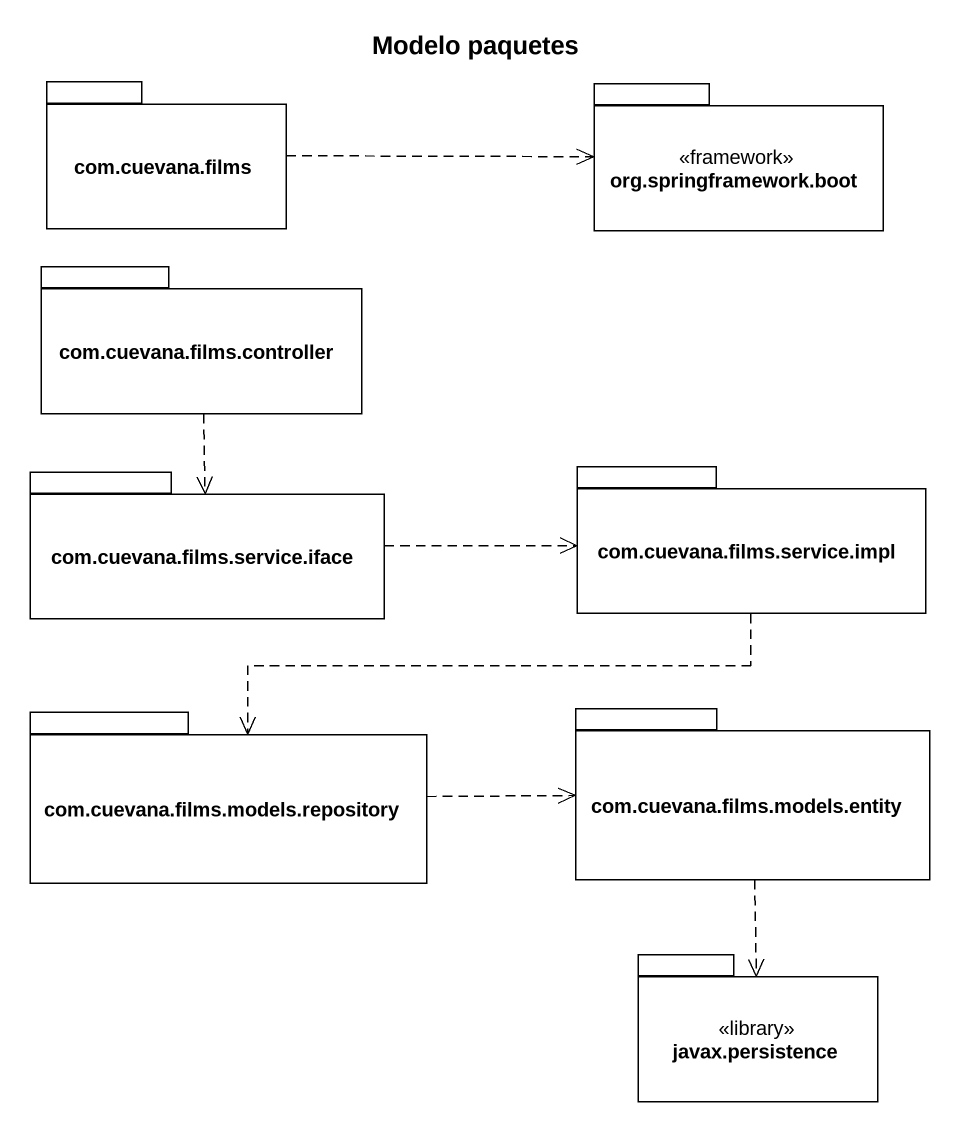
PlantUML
@startuml
title Modelo paquetes
package "com.cuevana.films" as com_cuevana_films {
}
package "org.springframework.boot" as org_springframework_boot <<framework>> {
}
package "com.cuevana.films.controller" as com_cuevana_films_controller {
}
package "com.cuevana.films.service.iface" as com_cuevana_films_service {
}
package "com.cuevana.films.service.impl" as com_cuevana_films_service_2 {
}
package "com.cuevana.films.models.repository" as com_cuevana_films_models {
}
package "com.cuevana.films.models.entity" as com_cuevana_films_models_2 {
}
package "javax.persistence" as javax_persistence <<library>> {
}
com_cuevana_films .right.> org_springframework_boot
com_cuevana_films_controller ..> com_cuevana_films_service
com_cuevana_films_service .right.> com_cuevana_films_service_2
com_cuevana_films_service_2 .left.> com_cuevana_films_models
com_cuevana_films_models .right.> com_cuevana_films_models_2
com_cuevana_films_models_2 ..> javax_persistence
@enduml
